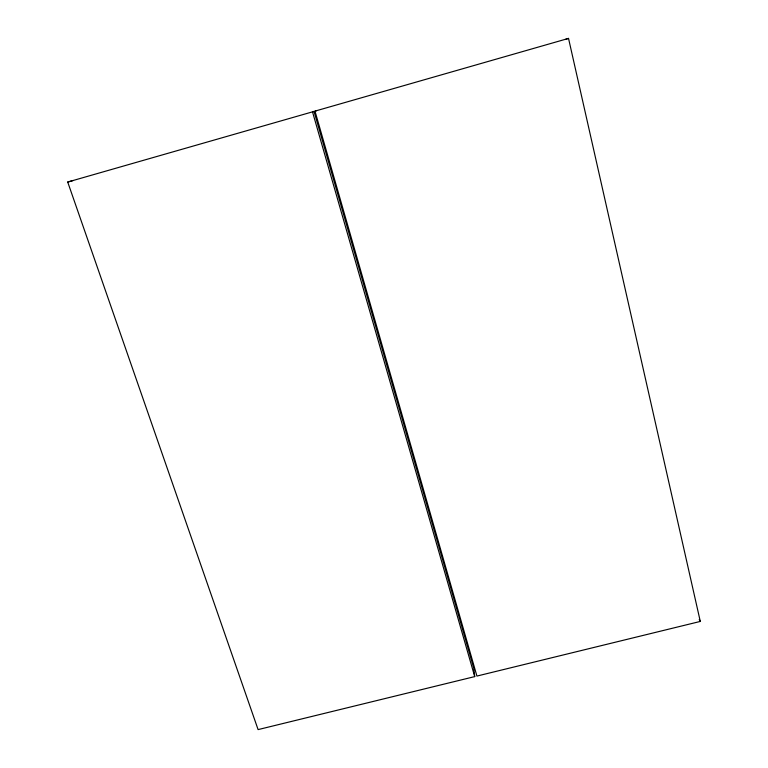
<?xml version="1.0" encoding="UTF-8"?>
<svg xmlns="http://www.w3.org/2000/svg" width="768" height="768" viewBox="0 0 768 768"><rect width="100%" height="100%" fill="white"/><g stroke="black" fill="none" stroke-linecap="round" stroke-linejoin="round"><path stroke-width="1.15" d="M565.872 39.178L568.531 38.4L700.291 621.437L476.918 676.07L314.986 111.12L568.531 38.4M67.709 182.045L314.035 111.418L473.77 668.237L474.72 676.608L258.096 729.6L67.709 182.045L73.123 180.518M314.035 111.418L312.499 111.84L474.72 676.608M314.986 111.12L316.483 110.717M699.235 619.507L700.291 621.437"/></g></svg>
